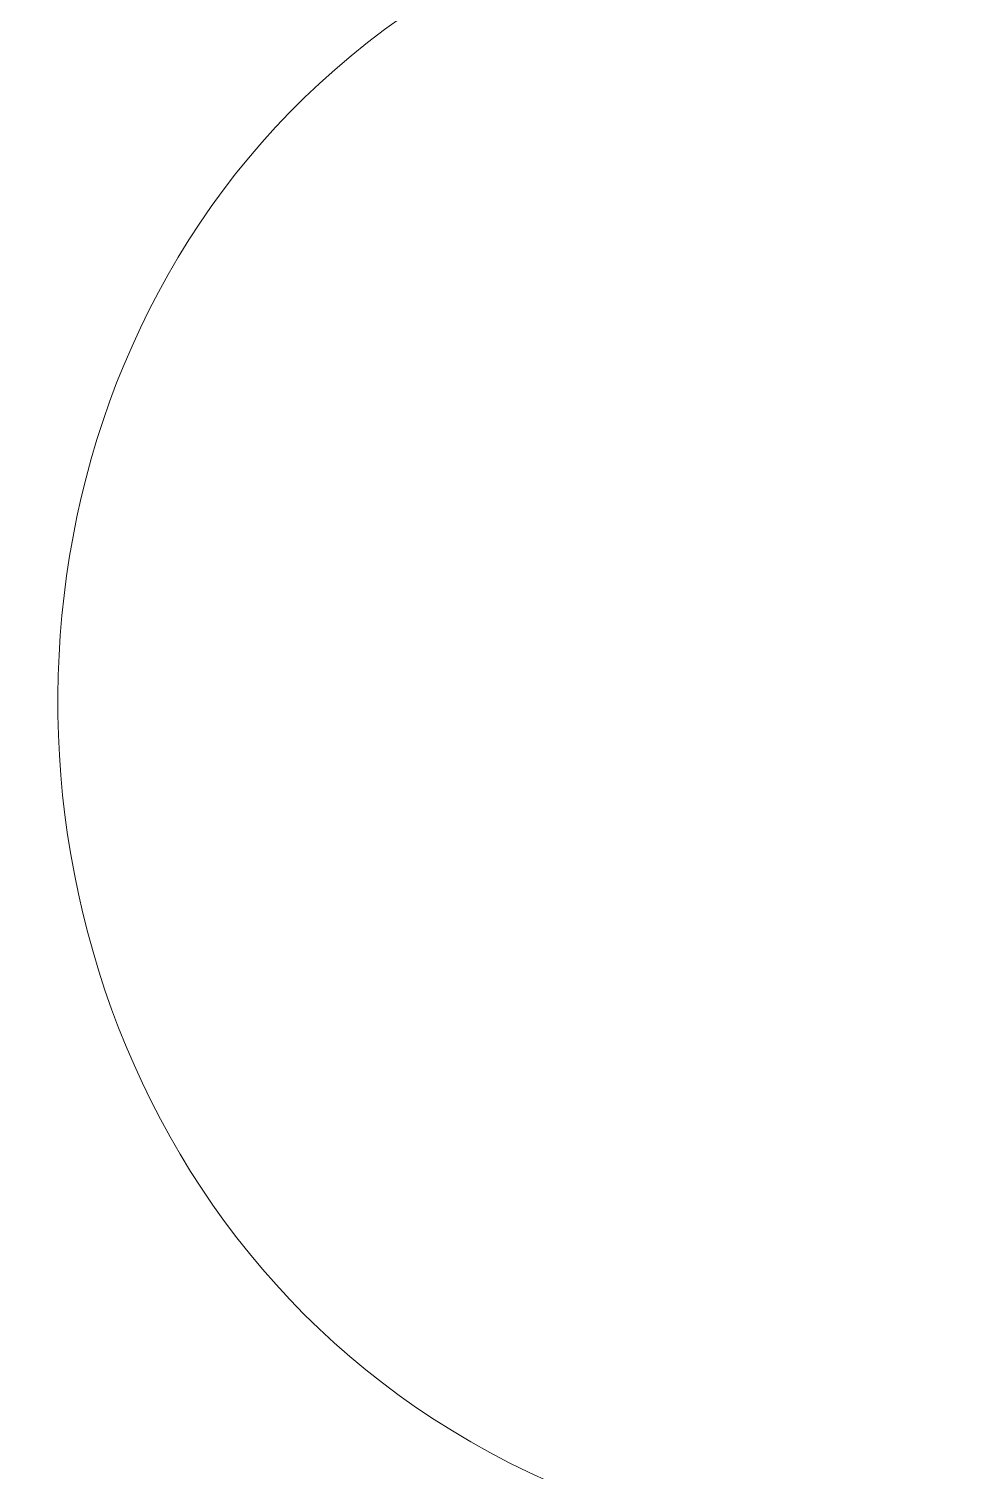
# Model space of a CAD drawing. Header units: millimetres. Extents: x -2221 to -1111, y -254 to 266.
# Drawn here: x -2056.7 to -2022.1, y -47.2 to 6.5 of the extents above; entities that cross this region are included whole.
import ezdxf

# ---------------------------------------------------------------- set-up
doc = ezdxf.new("R2010")
doc.units = ezdxf.units.MM
doc.header["$MEASUREMENT"] = 0
doc.layers.add('layer 1', color=7, linetype='Continuous')

msp = doc.modelspace()

# ---------------------------------------------------------------- linework, layer by layer
at = {"layer": 'layer 1', "lineweight": 9}
msp.add_open_spline([(-2022.148, 19.0449), (-2022.148, 19.0449), (-2022.148, 12.9691), (-2022.148, 12.9691), (-2022.148, 12.9691), (-2067.6971, 12.6042), (-2065.7915, -50.8422), (-2022.148, -50.4911), (-2022.148, -50.4911), (-2022.148, -50.4911), (-2022.148, -55.3762), (-2022.148, -55.3762), (-2022.148, -55.3762), (-2022.148, -55.3762), (-2064.4327, -55.3762), (-2064.4327, -55.3762), (-2064.4327, -55.3762), (-2064.4327, -55.3762), (-2064.4327, -52.3762), (-2064.4327, -52.3762), (-2064.4327, -52.3762), (-2064.4327, -52.3762), (-2081.3465, -52.3762), (-2081.3465, -52.3762), (-2081.3465, -52.3762), (-2081.3465, -52.3762), (-2081.3465, -55.3762), (-2081.3465, -55.3762), (-2081.3465, -55.3762), (-2081.3465, -55.3762), (-2110.9458, -55.3762), (-2110.9458, -55.3762), (-2110.9458, -55.3762), (-2110.9458, -55.3762), (-2110.9458, -52.3762), (-2110.9458, -52.3762), (-2110.9458, -52.3762), (-2110.9458, -52.3762), (-2127.8597, -52.3762), (-2127.8597, -52.3762), (-2127.8597, -52.3762), (-2127.8597, -52.3762), (-2127.8597, -55.3762), (-2127.8597, -55.3762), (-2127.8597, -55.3762), (-2127.8597, -55.3762), (-2157.459, -55.3762), (-2157.459, -55.3762)], degree=3, knots=[0, 0, 0, 0, 0.0769231, 0.0769231, 0.0769231, 0.0769231, 0.1538462, 0.1538462, 0.1538462, 0.1538462, 0.2307692, 0.2307692, 0.2307692, 0.2307692, 0.3076923, 0.3076923, 0.3076923, 0.3076923, 0.3846154, 0.3846154, 0.3846154, 0.3846154, 0.4615385, 0.4615385, 0.4615385, 0.4615385, 0.5384615, 0.5384615, 0.5384615, 0.5384615, 0.6153846, 0.6153846, 0.6153846, 0.6153846, 0.6923077, 0.6923077, 0.6923077, 0.6923077, 0.7692308, 0.7692308, 0.7692308, 0.7692308, 0.8461538, 0.8461538, 0.8461538, 0.8461538, 1, 1, 1, 1], dxfattribs=at)

doc.saveas('drawing.dxf')
